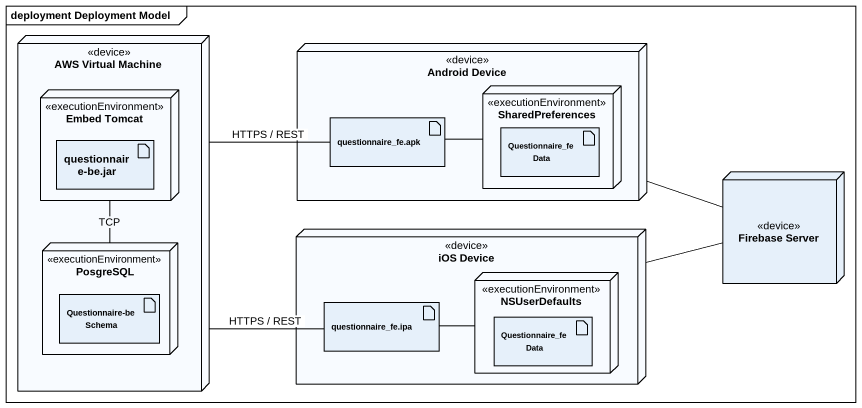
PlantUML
@startuml
mainframe deployment Deployment Model
node "AWS Virtual Machine" as AWS_Virtual_Machine <<device>> {
  node "Embed Tomcat" as Embed_Tomcat <<executionEnvironment>> {
    artifact "questionnaire-be.jar" as questionnaire_be_jar
  }
  node PosgreSQL <<executionEnvironment>> {
    artifact "Questionnaire-be Schema" as Questionnaire_be_Schema
  }
}
node "Android Device" as Android_Device <<device>> {
  node SharedPreferences <<executionEnvironment>> {
    artifact "Questionnaire_fe Data" as Questionnaire_fe_Data
  }
  artifact "questionnaire_fe.apk" as questionnaire_fe_apk
}
node "Firebase Server" as Firebase_Server <<device>>
node "iOS Device" as iOS_Device <<device>> {
  node NSUserDefaults <<executionEnvironment>> {
    artifact "Questionnaire_fe Data" as Questionnaire_fe_Data_2
  }
  artifact "questionnaire_fe.ipa" as questionnaire_fe_ipa
}
Embed_Tomcat -- PosgreSQL : TCP
questionnaire_fe_apk -left- AWS_Virtual_Machine : HTTPS / REST
questionnaire_fe_apk -right- SharedPreferences
Firebase_Server -left- Android_Device
Firebase_Server -left- iOS_Device
questionnaire_fe_ipa -left- AWS_Virtual_Machine : HTTPS / REST
questionnaire_fe_ipa -right- NSUserDefaults
@enduml
